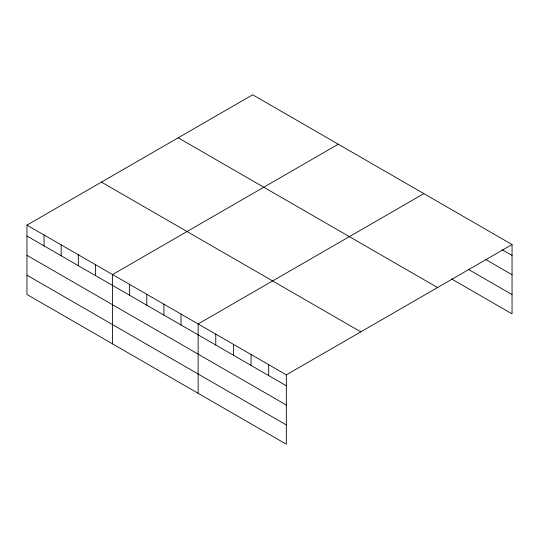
<?xml version="1.0" encoding="UTF-8"?>
<svg xmlns="http://www.w3.org/2000/svg" width="539" height="539" viewBox="0 0 539 539"><rect width="100%" height="100%" fill="white"/><g stroke="black" fill="none" stroke-linecap="round" stroke-linejoin="round"><path stroke-width="0.81" d="M451.379 278.845L512.05 313.873L512.05 244.544L252.683 94.797L26.95 225.127L26.95 294.456L286.317 444.203L286.317 374.868L26.95 225.127M338.276 144.216L112.543 274.54L112.543 343.875M423.863 193.629L198.13 323.952L198.13 393.288M286.317 374.868L512.05 244.544M502.173 249.732L512.05 255.432M485.949 259.65L512.05 274.722M468.31 269.338L512.05 294.59M178.193 137.809L437.56 287.55M101.44 182.115L360.807 331.862M26.95 236.015L286.317 385.762M26.95 255.304L286.317 405.045M26.95 275.173L286.317 424.914M268.678 364.687L268.678 375.575M251.046 354.5L251.046 365.395M233.407 344.32L233.407 355.214M215.768 334.14L215.768 345.027M181.016 314.075L181.016 324.963M163.896 304.191L163.896 315.079M146.776 294.307L146.776 305.195M129.656 284.424L129.656 295.318M95.423 264.656L95.423 275.55M78.303 254.772L78.303 265.666M61.183 244.888L61.183 255.782M44.07 235.011L44.07 245.899"/></g></svg>
